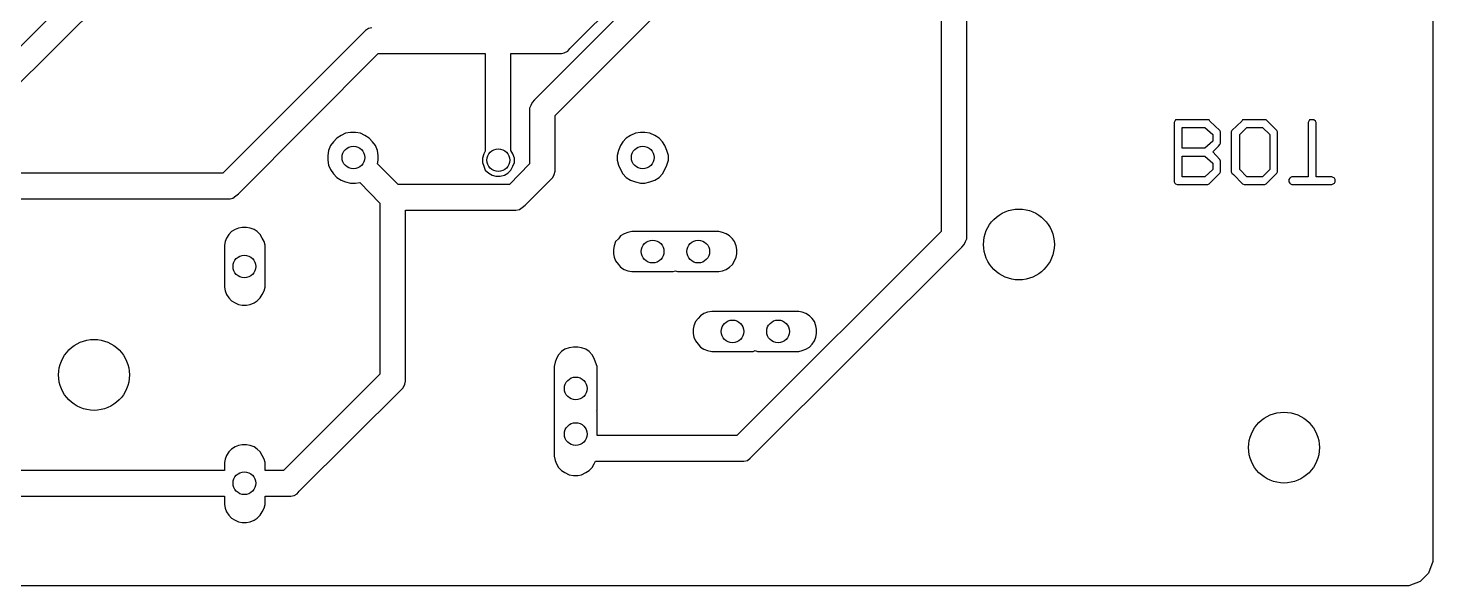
# Model space of a CAD drawing. Header units: inches. Extents: x 0 to 245, y 0 to 54.
# Drawn here: x 67.51 to 117.08, y 0 to 19.67 of the extents above; entities that cross this region are included whole.
import ezdxf

# ---------------------------------------------------------------- set-up
doc = ezdxf.new("R2010")
doc.units = ezdxf.units.IN
doc.header["$MEASUREMENT"] = 0
for name, color, linetype in [('OBRYS', 7, 'Continuous'), ('SCIEZKI', 3, 'Continuous'), ('WIERCENIA', 10, 'Continuous')]:
    doc.layers.add(name, color=color, linetype=linetype)

msp = doc.modelspace()

# ---------------------------------------------------------------- linework, layer by layer
at = {"layer": 'OBRYS'}
for p, q in [((117.077, 52.341), (117.077, 0.855)), ((117.077, 52.341), (117.077, 0.855)), ((117.077, 0.855), (116.926, 0.453)), ((117.077, 0.855), (116.926, 0.453)), ((116.222, 0), (0.855, 0)), ((116.222, 0), (0.855, 0)), ((116.624, 0.151), (116.222, 0)), ((116.624, 0.151), (116.222, 0)), ((116.926, 0.453), (116.624, 0.151)), ((116.926, 0.453), (116.624, 0.151))]:
    msp.add_line(p, q, dxfattribs=at)
at = {"layer": 'SCIEZKI'}
for p, q in [((106.518, 38.263), (85.375, 17.145)), ((86.104, 16.592), (107.348, 37.811)), ((86.632, 18.956), (105.135, 37.459)), ((99.73, 28.408), (99.73, 12.495)), ((100.635, 12.243), (100.635, 28.157)), ((70.819, 22.601), (66.319, 18.101)), ((66.772, 17.296), (71.372, 21.872)), ((79.417, 19.584), (74.389, 14.556)), ((79.518, 19.659), (79.417, 19.584)), ((79.644, 19.685), (79.518, 19.659)), ((86.431, 18.805), (86.557, 18.855)), ((86.557, 18.855), (86.632, 18.956)), ((74.942, 13.827), (79.87, 18.78)), ((79.87, 18.78), (83.641, 18.78)), ((83.641, 18.78), (83.641, 15.335)), ((84.546, 15.361), (84.546, 18.78)), ((84.546, 18.78), (86.331, 18.78)), ((86.331, 18.78), (86.431, 18.805)), ((85.25, 16.944), (85.199, 16.844)), ((85.3, 17.045), (85.25, 16.944)), ((85.375, 17.145), (85.3, 17.045)), ((85.199, 16.844), (85.199, 14.883)), ((86.104, 14.631), (86.104, 16.592)), ((107.976, 16.391), (107.951, 16.341)), ((108.001, 16.442), (107.976, 16.391)), ((108.052, 16.442), (108.001, 16.442)), ((109.133, 16.442), (108.052, 16.442)), ((109.183, 16.442), (109.133, 16.442)), ((109.208, 16.391), (109.183, 16.442)), ((109.56, 16.064), (109.208, 16.391)), ((110.339, 16.391), (109.987, 16.064)), ((110.365, 16.442), (110.339, 16.391)), ((110.415, 16.442), (110.365, 16.442)), ((111.144, 16.442), (110.415, 16.442)), ((111.194, 16.442), (111.144, 16.442)), ((111.546, 16.09), (111.194, 16.442)), ((112.703, 16.391), (112.677, 16.341)), ((112.728, 16.442), (112.703, 16.391)), ((112.778, 16.442), (112.728, 16.442)), ((112.828, 16.442), (112.778, 16.442)), ((112.879, 16.442), (112.828, 16.442)), ((112.929, 16.391), (112.879, 16.442)), ((112.954, 16.341), (112.929, 16.391)), ((78.562, 15.888), (78.412, 15.788)), ((78.713, 15.964), (78.562, 15.888)), ((78.889, 15.989), (78.713, 15.964)), ((79.065, 15.989), (78.889, 15.989)), ((79.241, 15.964), (79.065, 15.989)), ((79.392, 15.888), (79.241, 15.964)), ((79.543, 15.788), (79.392, 15.888)), ((88.769, 15.888), (88.618, 15.788)), ((88.945, 15.964), (88.769, 15.888)), ((89.121, 15.989), (88.945, 15.964)), ((89.272, 15.989), (89.121, 15.989)), ((89.448, 15.964), (89.272, 15.989)), ((89.624, 15.888), (89.448, 15.964)), ((89.775, 15.788), (89.624, 15.888)), ((107.951, 16.341), (107.951, 15.285)), ((108.228, 15.436), (108.228, 16.165)), ((108.228, 16.165), (109.032, 16.165)), ((109.032, 16.165), (109.309, 15.914)), ((109.309, 15.914), (109.309, 15.687)), ((109.309, 15.914), (109.309, 15.914)), ((109.585, 16.014), (109.56, 16.064)), ((109.585, 15.612), (109.585, 16.014)), ((109.987, 16.064), (109.962, 16.014)), ((109.962, 16.014), (109.962, 14.606)), ((110.264, 15.914), (110.515, 16.165)), ((110.264, 14.682), (110.264, 15.914)), ((110.515, 16.165), (111.069, 16.165)), ((111.069, 16.165), (111.32, 15.914)), ((111.32, 15.914), (111.32, 14.682)), ((111.571, 16.064), (111.546, 16.09)), ((111.596, 16.014), (111.571, 16.064)), ((111.596, 14.657), (111.596, 16.014)), ((111.596, 16.014), (111.596, 16.014)), ((112.677, 16.341), (112.677, 14.43)), ((112.954, 14.43), (112.954, 16.341)), ((112.954, 16.341), (112.954, 16.341)), ((78.185, 15.537), (78.11, 15.361)), ((78.286, 15.662), (78.185, 15.537)), ((78.412, 15.788), (78.286, 15.662)), ((79.669, 15.662), (79.543, 15.788)), ((79.769, 15.537), (79.669, 15.662)), ((79.845, 15.361), (79.769, 15.537)), ((88.417, 15.537), (88.342, 15.361)), ((88.493, 15.662), (88.417, 15.537)), ((88.618, 15.788), (88.493, 15.662)), ((89.901, 15.662), (89.775, 15.788)), ((89.976, 15.537), (89.901, 15.662)), ((90.051, 15.361), (89.976, 15.537)), ((109.032, 15.436), (108.228, 15.436)), ((109.309, 15.687), (109.032, 15.436)), ((109.309, 15.31), (109.51, 15.511)), ((109.51, 15.511), (109.56, 15.562)), ((109.56, 15.562), (109.585, 15.612)), ((78.11, 15.361), (78.085, 15.185)), ((78.085, 15.185), (78.085, 15.009)), ((78.085, 15.009), (78.11, 14.833)), ((79.87, 15.185), (79.845, 15.361)), ((79.845, 14.883), (79.87, 15.009)), ((80.574, 14.154), (79.845, 14.883)), ((79.87, 15.009), (79.87, 15.185)), ((83.59, 15.235), (83.54, 15.084)), ((83.54, 15.084), (83.54, 14.933)), ((83.54, 14.933), (83.59, 14.807)), ((83.641, 15.335), (83.59, 15.235)), ((85.199, 14.883), (84.496, 14.154)), ((84.621, 15.235), (84.546, 15.361)), ((84.546, 15.361), (84.546, 15.361)), ((84.672, 15.084), (84.621, 15.235)), ((84.621, 14.807), (84.672, 14.933)), ((84.672, 14.933), (84.672, 15.084)), ((88.342, 15.361), (88.292, 15.185)), ((88.292, 15.185), (88.292, 15.009)), ((88.292, 15.185), (88.292, 15.185)), ((88.292, 15.009), (88.342, 14.833)), ((90.102, 15.185), (90.051, 15.361)), ((90.051, 14.833), (90.102, 15.009)), ((90.102, 15.009), (90.102, 15.185)), ((107.951, 15.285), (107.951, 14.33)), ((108.228, 14.43), (108.228, 15.159)), ((108.228, 15.159), (109.032, 15.159)), ((109.032, 15.159), (109.309, 14.908)), ((109.56, 15.034), (109.309, 15.31)), ((109.309, 14.908), (109.309, 14.682)), ((109.309, 14.908), (109.309, 14.908)), ((109.585, 14.983), (109.56, 15.034)), ((109.585, 14.606), (109.585, 14.983)), ((74.389, 14.556), (55.509, 14.556)), ((78.11, 14.833), (78.185, 14.682)), ((78.185, 14.682), (78.286, 14.531)), ((78.286, 14.531), (78.412, 14.405)), ((78.412, 14.405), (78.562, 14.305)), ((83.59, 14.807), (83.641, 14.657)), ((83.641, 14.657), (83.766, 14.556)), ((83.766, 14.556), (83.892, 14.481)), ((83.892, 14.481), (84.018, 14.456)), ((84.018, 14.456), (84.169, 14.456)), ((84.169, 14.456), (84.32, 14.481)), ((84.32, 14.481), (84.445, 14.556)), ((84.445, 14.556), (84.546, 14.657)), ((84.546, 14.657), (84.621, 14.807)), ((85.049, 13.425), (86.029, 14.405)), ((86.029, 14.405), (86.079, 14.506)), ((86.079, 14.506), (86.104, 14.631)), ((88.342, 14.833), (88.417, 14.682)), ((88.417, 14.682), (88.493, 14.531)), ((88.493, 14.531), (88.618, 14.405)), ((88.618, 14.405), (88.769, 14.305)), ((89.624, 14.305), (89.775, 14.405)), ((89.775, 14.405), (89.901, 14.531)), ((89.901, 14.531), (89.976, 14.682)), ((89.976, 14.682), (90.051, 14.833)), ((109.032, 14.43), (108.228, 14.43)), ((109.309, 14.682), (109.032, 14.43)), ((109.183, 14.179), (109.51, 14.506)), ((109.51, 14.506), (109.56, 14.556)), ((109.51, 14.506), (109.51, 14.506)), ((109.56, 14.556), (109.585, 14.606)), ((109.962, 14.606), (109.987, 14.556)), ((109.987, 14.556), (110.038, 14.506)), ((110.038, 14.506), (110.365, 14.179)), ((110.515, 14.43), (110.264, 14.682)), ((111.069, 14.43), (110.515, 14.43)), ((110.515, 14.43), (110.515, 14.43)), ((111.32, 14.682), (111.069, 14.43)), ((111.194, 14.179), (111.571, 14.556)), ((111.571, 14.556), (111.596, 14.606)), ((111.596, 14.606), (111.596, 14.657)), ((112.024, 14.38), (111.999, 14.33)), ((112.049, 14.405), (112.024, 14.38)), ((112.099, 14.43), (112.049, 14.405)), ((112.677, 14.43), (112.099, 14.43)), ((113.507, 14.43), (112.954, 14.43)), ((113.557, 14.405), (113.507, 14.43)), ((113.608, 14.38), (113.557, 14.405)), ((113.633, 14.33), (113.608, 14.38)), ((78.562, 14.305), (78.713, 14.254)), ((78.713, 14.254), (78.889, 14.204)), ((78.889, 14.204), (79.065, 14.204)), ((79.065, 14.204), (79.216, 14.229)), ((79.216, 14.229), (79.92, 13.5)), ((84.496, 14.154), (80.574, 14.154)), ((88.769, 14.305), (88.945, 14.254)), ((88.945, 14.254), (89.121, 14.204)), ((89.121, 14.204), (89.272, 14.204)), ((89.272, 14.204), (89.448, 14.254)), ((89.448, 14.254), (89.624, 14.305)), ((107.951, 14.33), (107.951, 14.254)), ((107.951, 14.33), (107.951, 14.33)), ((107.951, 14.254), (107.976, 14.204)), ((107.976, 14.204), (108.001, 14.179)), ((108.001, 14.179), (108.052, 14.154)), ((108.052, 14.154), (109.133, 14.154)), ((109.133, 14.154), (109.183, 14.179)), ((110.365, 14.179), (110.415, 14.154)), ((110.415, 14.154), (111.144, 14.154)), ((111.144, 14.154), (111.194, 14.179)), ((111.999, 14.33), (111.999, 14.254)), ((111.999, 14.254), (112.024, 14.204)), ((112.024, 14.204), (112.049, 14.179)), ((112.049, 14.179), (112.099, 14.154)), ((112.099, 14.154), (113.507, 14.154)), ((113.507, 14.154), (113.557, 14.179)), ((113.557, 14.179), (113.608, 14.204)), ((113.608, 14.204), (113.633, 14.254)), ((113.633, 14.254), (113.633, 14.33)), ((55.258, 13.651), (74.641, 13.651)), ((74.641, 13.651), (74.741, 13.676)), ((74.741, 13.676), (74.842, 13.752)), ((74.842, 13.752), (74.942, 13.827)), ((79.92, 13.5), (79.92, 7.467)), ((84.948, 13.349), (85.049, 13.425)), ((80.825, 13.249), (84.722, 13.249)), ((80.825, 7.215), (80.825, 13.249)), ((84.722, 13.249), (84.847, 13.274)), ((84.847, 13.274), (84.948, 13.349)), ((74.59, 12.394), (74.515, 12.268)), ((74.691, 12.495), (74.59, 12.394)), ((74.817, 12.57), (74.691, 12.495)), ((74.942, 12.62), (74.817, 12.57)), ((75.068, 12.645), (74.942, 12.62)), ((75.219, 12.645), (75.068, 12.645)), ((75.345, 12.62), (75.219, 12.645)), ((75.495, 12.57), (75.345, 12.62)), ((75.596, 12.495), (75.495, 12.57)), ((75.697, 12.394), (75.596, 12.495)), ((75.772, 12.268), (75.697, 12.394)), ((88.543, 12.419), (88.417, 12.344)), ((88.669, 12.469), (88.543, 12.419)), ((88.82, 12.495), (88.669, 12.469)), ((90.278, 12.495), (88.82, 12.495)), ((90.353, 12.495), (90.278, 12.495)), ((90.429, 12.495), (90.353, 12.495)), ((91.887, 12.495), (90.429, 12.495)), ((92.012, 12.469), (91.887, 12.495)), ((92.138, 12.419), (92.012, 12.469)), ((92.264, 12.344), (92.138, 12.419)), ((99.73, 12.495), (92.515, 5.305)), ((74.465, 12.143), (74.44, 12.017)), ((74.44, 12.017), (74.44, 10.534)), ((74.44, 12.017), (74.44, 12.017)), ((74.515, 12.268), (74.465, 12.143)), ((75.847, 12.143), (75.772, 12.268)), ((75.873, 12.017), (75.847, 12.143)), ((75.873, 10.534), (75.873, 12.017)), ((88.191, 11.992), (88.166, 11.866)), ((88.241, 12.143), (88.191, 11.992)), ((88.342, 12.243), (88.241, 12.143)), ((88.417, 12.344), (88.342, 12.243)), ((92.364, 12.243), (92.264, 12.344)), ((92.44, 12.143), (92.364, 12.243)), ((92.49, 11.992), (92.44, 12.143)), ((92.515, 11.866), (92.49, 11.992)), ((92.993, 4.5), (100.459, 11.942)), ((100.459, 11.942), (100.535, 12.042)), ((100.535, 12.042), (100.585, 12.143)), ((100.585, 12.143), (100.635, 12.243)), ((88.166, 11.866), (88.166, 11.715)), ((88.166, 11.715), (88.191, 11.59)), ((88.191, 11.59), (88.241, 11.464)), ((88.241, 11.464), (88.342, 11.338)), ((92.364, 11.338), (92.44, 11.464)), ((92.44, 11.464), (92.49, 11.59)), ((92.49, 11.59), (92.515, 11.715)), ((92.515, 11.715), (92.515, 11.866)), ((88.342, 11.338), (88.417, 11.238)), ((88.417, 11.238), (88.543, 11.162)), ((88.543, 11.162), (88.669, 11.112)), ((88.669, 11.112), (88.82, 11.087)), ((88.82, 11.087), (90.278, 11.087)), ((88.82, 11.087), (88.82, 11.087)), ((90.278, 11.087), (90.353, 11.112)), ((90.353, 11.112), (90.429, 11.087)), ((90.429, 11.087), (91.887, 11.087)), ((91.887, 11.087), (92.012, 11.112)), ((92.012, 11.112), (92.138, 11.162)), ((92.138, 11.162), (92.264, 11.238)), ((92.264, 11.238), (92.364, 11.338)), ((74.44, 10.534), (74.465, 10.408)), ((75.847, 10.408), (75.873, 10.534)), ((74.465, 10.408), (74.515, 10.282)), ((74.515, 10.282), (74.59, 10.157)), ((74.59, 10.157), (74.691, 10.056)), ((74.691, 10.056), (74.817, 9.981)), ((74.817, 9.981), (74.942, 9.93)), ((74.942, 9.93), (75.068, 9.905)), ((75.219, 9.905), (75.345, 9.93)), ((75.345, 9.93), (75.495, 9.981)), ((75.495, 9.981), (75.596, 10.056)), ((75.596, 10.056), (75.697, 10.157)), ((75.697, 10.157), (75.772, 10.282)), ((75.772, 10.282), (75.847, 10.408)), ((75.068, 9.905), (75.219, 9.905)), ((91.158, 9.428), (91.057, 9.327)), ((91.233, 9.528), (91.158, 9.428)), ((91.359, 9.603), (91.233, 9.528)), ((91.484, 9.654), (91.359, 9.603)), ((91.635, 9.679), (91.484, 9.654)), ((93.093, 9.679), (91.635, 9.679)), ((93.169, 9.679), (93.093, 9.679)), ((93.244, 9.679), (93.169, 9.679)), ((94.702, 9.679), (93.244, 9.679)), ((94.828, 9.654), (94.702, 9.679)), ((94.954, 9.603), (94.828, 9.654)), ((95.079, 9.528), (94.954, 9.603)), ((95.18, 9.428), (95.079, 9.528)), ((95.255, 9.327), (95.18, 9.428)), ((91.007, 9.176), (90.982, 9.05)), ((90.982, 9.05), (90.982, 8.9)), ((91.057, 9.327), (91.007, 9.176)), ((95.306, 9.176), (95.255, 9.327)), ((95.331, 9.05), (95.306, 9.176)), ((95.331, 8.9), (95.331, 9.05)), ((90.982, 8.9), (91.007, 8.774)), ((91.007, 8.774), (91.057, 8.648)), ((91.057, 8.648), (91.158, 8.522)), ((91.158, 8.522), (91.233, 8.422)), ((95.079, 8.422), (95.18, 8.522)), ((95.18, 8.522), (95.255, 8.648)), ((95.255, 8.648), (95.306, 8.774)), ((95.306, 8.774), (95.331, 8.9)), ((86.155, 8.02), (86.104, 7.894)), ((86.23, 8.145), (86.155, 8.02)), ((86.331, 8.271), (86.23, 8.145)), ((86.456, 8.346), (86.331, 8.271)), ((86.607, 8.397), (86.456, 8.346)), ((86.758, 8.422), (86.607, 8.397)), ((86.909, 8.422), (86.758, 8.422)), ((87.035, 8.397), (86.909, 8.422)), ((87.186, 8.346), (87.035, 8.397)), ((87.311, 8.271), (87.186, 8.346)), ((87.412, 8.145), (87.311, 8.271)), ((87.487, 8.02), (87.412, 8.145)), ((87.537, 7.894), (87.487, 8.02)), ((91.233, 8.422), (91.359, 8.346)), ((91.359, 8.346), (91.484, 8.296)), ((91.484, 8.296), (91.635, 8.271)), ((91.635, 8.271), (93.093, 8.271)), ((91.635, 8.271), (91.635, 8.271)), ((93.093, 8.271), (93.169, 8.296)), ((93.169, 8.296), (93.244, 8.271)), ((93.244, 8.271), (94.702, 8.271)), ((94.702, 8.271), (94.828, 8.296)), ((94.828, 8.296), (94.954, 8.346)), ((94.954, 8.346), (95.079, 8.422)), ((79.92, 7.467), (76.526, 4.073)), ((86.104, 7.894), (86.079, 7.743)), ((86.079, 7.743), (86.079, 6.184)), ((87.588, 7.743), (87.537, 7.894)), ((87.588, 6.184), (87.588, 7.743)), ((77.079, 3.344), (80.75, 6.989)), ((80.75, 6.989), (80.8, 7.115)), ((80.8, 7.115), (80.825, 7.215)), ((86.079, 6.184), (86.079, 6.159)), ((86.079, 6.159), (86.079, 6.134)), ((86.079, 6.134), (86.079, 4.575)), ((86.079, 6.134), (86.079, 6.134)), ((87.563, 6.159), (87.588, 6.184)), ((87.588, 6.134), (87.563, 6.159)), ((87.588, 5.305), (87.588, 6.134)), ((75.068, 4.978), (74.942, 4.953)), ((75.219, 4.978), (75.068, 4.978)), ((75.345, 4.953), (75.219, 4.978)), ((92.515, 5.305), (87.588, 5.305)), ((74.465, 4.475), (74.44, 4.349)), ((74.515, 4.601), (74.465, 4.475)), ((74.59, 4.726), (74.515, 4.601)), ((74.691, 4.827), (74.59, 4.726)), ((74.817, 4.902), (74.691, 4.827)), ((74.942, 4.953), (74.817, 4.902)), ((75.495, 4.902), (75.345, 4.953)), ((75.596, 4.827), (75.495, 4.902)), ((75.697, 4.726), (75.596, 4.827)), ((75.772, 4.601), (75.697, 4.726)), ((75.847, 4.475), (75.772, 4.601)), ((75.873, 4.349), (75.847, 4.475)), ((86.079, 4.575), (86.104, 4.425)), ((92.892, 4.425), (92.993, 4.5)), ((74.44, 4.073), (65.414, 4.073)), ((74.44, 4.349), (74.44, 4.073)), ((75.873, 4.073), (75.873, 4.349)), ((76.526, 4.073), (75.873, 4.073)), ((86.104, 4.425), (86.155, 4.299)), ((86.155, 4.299), (86.23, 4.173)), ((86.23, 4.173), (86.331, 4.073)), ((86.331, 4.073), (86.456, 3.997)), ((86.456, 3.997), (86.607, 3.922)), ((87.035, 3.922), (87.186, 3.997)), ((87.186, 3.997), (87.311, 4.073)), ((87.311, 4.073), (87.412, 4.173)), ((87.412, 4.173), (87.487, 4.299)), ((87.487, 4.299), (87.537, 4.4)), ((87.537, 4.4), (92.767, 4.4)), ((92.767, 4.4), (92.892, 4.425)), ((86.607, 3.922), (86.758, 3.897)), ((86.758, 3.897), (86.909, 3.897)), ((86.909, 3.897), (87.035, 3.922)), ((65.188, 3.168), (74.44, 3.168)), ((74.44, 3.168), (74.44, 2.866)), ((75.873, 2.866), (75.873, 3.168)), ((75.873, 3.168), (76.778, 3.168)), ((76.778, 3.168), (76.903, 3.193)), ((76.903, 3.193), (77.004, 3.243)), ((77.004, 3.243), (77.079, 3.344)), ((74.44, 2.866), (74.465, 2.74)), ((74.465, 2.74), (74.515, 2.615)), ((74.515, 2.615), (74.59, 2.489)), ((74.59, 2.489), (74.691, 2.388)), ((75.596, 2.388), (75.697, 2.489)), ((75.697, 2.489), (75.772, 2.615)), ((75.772, 2.615), (75.847, 2.74)), ((75.847, 2.74), (75.873, 2.866)), ((74.691, 2.388), (74.817, 2.313)), ((74.817, 2.313), (74.942, 2.263)), ((74.942, 2.263), (75.068, 2.237)), ((75.068, 2.237), (75.219, 2.237)), ((75.219, 2.237), (75.345, 2.263)), ((75.345, 2.263), (75.495, 2.313)), ((75.495, 2.313), (75.596, 2.388))]:
    msp.add_line(p, q, dxfattribs=at)
at = {"layer": 'WIERCENIA', "linetype": 'Continuous'}
for centre, radius in [((78.99, 15.109), 0.4), ((84.104, 15.013), 0.4), ((89.197, 15.109), 0.4), ((102.471, 12.042), 1.25), ((89.549, 11.791), 0.4), ((91.158, 11.791), 0.4), ((75.143, 11.263), 0.4), ((92.364, 8.975), 0.4), ((93.973, 8.975), 0.4), ((69.839, 7.441), 1.25), ((86.834, 6.964), 0.4), ((111.823, 4.877), 1.25), ((86.834, 5.355), 0.4), ((75.143, 3.62), 0.4)]:
    msp.add_circle(centre, radius, dxfattribs=at)

doc.saveas('drawing.dxf')
